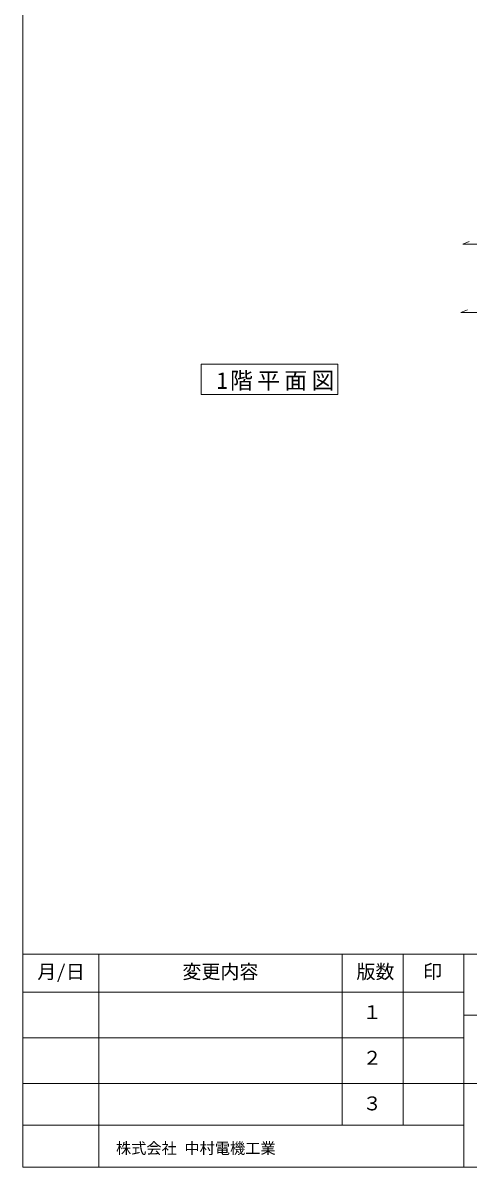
# Model space of a CAD drawing. Units: millimetres at full size, sheet at 1:100. Extents: x -20349 to 20251, y -13940 to 14060.
# Drawn here: x -20349 to -14480, y -13940 to 1110 of the extents above; entities that cross this region are included whole.
import ezdxf
from ezdxf.enums import TextEntityAlignment as Align

# ---------------------------------------------------------------- set-up
doc = ezdxf.new("R2010")
doc.units = ezdxf.units.MM
doc.header["$LTSCALE"] = 100
for name, color, linetype, lineweight in [('0-0', 6, 'Continuous', 35), ('1-0', 7, 'Continuous', 18), ('A-3', 3, 'Continuous', 18)]:
    doc.layers.add(name, color=color, linetype=linetype, lineweight=lineweight)
doc.styles.add('ＭＳ ゴシック', font='')
doc.styles.get('ＭＳ ゴシック').set_extended_font_data('MS Gothic')

msp = doc.modelspace()

# ---------------------------------------------------------------- linework, layer by layer
at = {"layer": '0-0', "color": 5, "lineweight": 9}
for p, q in [((-20348.8, -11140.2), (20251.2, -11140.2)), ((-20348.8, -13940.2), (20251.2, -13940.2))]:
    msp.add_line(p, q, dxfattribs=at)
at = {"layer": '0-0', "color": 3, "lineweight": 18}
for p, q in [((-19348.8, -13940.2), (-19348.8, -11140.2)), ((-16148.8, -13390.2), (-16148.8, -11140.2)), ((-15348.8, -13390.2), (-15348.8, -11140.2)), ((-14548.8, -13940.2), (-14548.8, -11140.2)), ((-20348.8, -11640.2), (-14548.8, -11640.2)), ((-14548.8, -11940.2), (11251.2, -11940.2)), ((-20348.8, -12240.2), (-14548.8, -12240.2)), ((-20348.8, -12840.2), (-14548.8, -12840.2)), ((-14548.8, -12840.2), (11251.2, -12840.2)), ((-20348.8, -13390.2), (-14548.8, -13390.2))]:
    msp.add_line(p, q, dxfattribs=at)
at = {"layer": '0-0', "color": 5, "lineweight": 9}
msp.add_lwpolyline([(-20348.8, -13940.2), (-20348.8, 14059.8), (20251.2, 14059.8)], dxfattribs=at)
at = {"layer": '1-0'}
for p in [(-16206.1, -3378), (-18006.1, -3779.6)]:
    msp.add_line(p, (-18006.1, -3378), dxfattribs=at)
msp.add_lwpolyline([(-18006.1, -3779.6), (-16206.1, -3779.6), (-16206.1, -3378)], dxfattribs=at)
at = {"layer": 'A-3', "color": 4, "lineweight": 9}
for points in [[(-14040.2, -1800), (-14564.7, -1800), (-14478, -1764.1)], [(-14065.2, -2700), (-14589.7, -2700), (-14503, -2664.1)]]:
    msp.add_lwpolyline(points, dxfattribs=at)

# ---------------------------------------------------------------- texts
at = {"layer": '0-0', "color": 7, "style": 'ＭＳ ゴシック'}
for s, height, p in [('月/日', 183.3, (-20158.4, -11516.7)), ('変更内容', 183.3, (-18252, -11516.7)), ('版数', 183.3, (-15962, -11516.7)), ('印', 183.3, (-15085.4, -11516.7)), ('１', 183.3, (-15879.9, -12048.9)), ('２', 183.3, (-15879.9, -12648.9)), ('３', 183.3, (-15879.9, -13248.9)), ('株式会社 中村電機工業', 146.6, (-19124.3, -13810.2))]:
    msp.add_text(s, height=height, dxfattribs=at).set_placement(p, align=Align.BOTTOM_LEFT)
at = {"layer": '1-0', "insert": (-17802.1, -3727.2), "char_height": 219.9, "attachment_point": 7, "style": 'ＭＳ ゴシック'}
msp.add_mtext('\\T1.19;1階平面図', dxfattribs=at)

doc.saveas('drawing.dxf')
